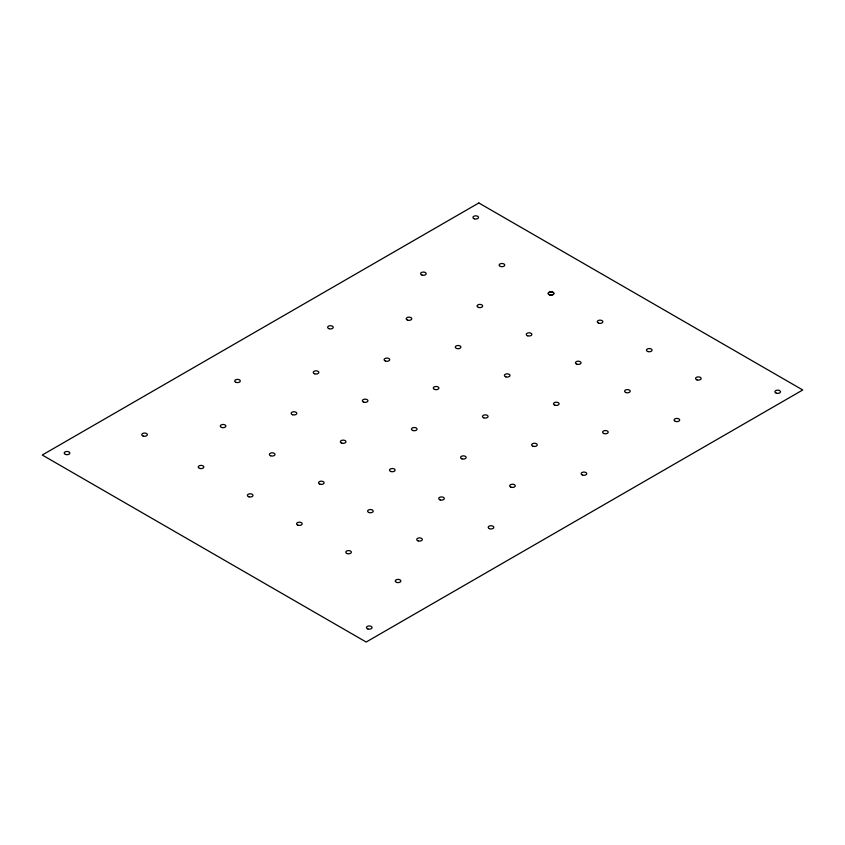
<?xml version="1.0" encoding="UTF-8"?>
<svg xmlns="http://www.w3.org/2000/svg" width="845" height="845" viewBox="0 0 845 845"><rect width="100%" height="100%" fill="white"/><g stroke="black" fill="none" stroke-linecap="round" stroke-linejoin="round"><path stroke-width="1.27" d="M478.83 202.969L42.25 455.022L366.17 642.031L802.75 389.978L478.83 202.969M65.477 454.409A2.788 1.605 0 0 0 69.818 453.184A2.788 1.605 0 0 0 65.815 451.621A2.788 1.605 0 0 0 65.477 454.409M474.341 218.834A2.788 1.605 0 0 0 478.523 217.44A2.788 1.605 0 0 0 474.341 216.045A2.788 1.605 0 0 0 474.341 218.834M367.871 628.955A2.788 1.605 0 0 0 372.053 627.56A2.788 1.605 0 0 0 367.871 626.166A2.788 1.605 0 0 0 367.871 628.955M776.291 393.157A2.788 1.605 0 0 0 780.474 391.763A2.788 1.605 0 0 0 776.291 390.369A2.788 1.605 0 0 0 776.291 393.157M598.682 323.149A2.788 1.605 0 0 0 602.865 321.755A2.788 1.605 0 0 0 598.682 320.361A2.788 1.605 0 0 0 598.682 323.149M549.651 294.831A2.788 1.605 0 0 0 553.834 293.437A2.788 1.605 0 0 0 549.831 292A2.788 1.605 0 0 0 549.482 294.778A2.788 1.605 0 0 0 553.834 293.564A2.788 1.605 0 0 0 549.651 292.043A2.788 1.605 0 0 0 549.651 294.831M500.546 266.481A2.788 1.605 0 0 0 504.729 265.087A2.788 1.605 0 0 0 500.546 263.693A2.788 1.605 0 0 0 500.546 266.481M647.872 351.541A2.788 1.605 0 0 0 652.055 350.147A2.788 1.605 0 0 0 647.872 348.753A2.788 1.605 0 0 0 647.872 351.541M696.977 379.891A2.788 1.605 0 0 0 701.16 378.497A2.788 1.605 0 0 0 696.977 377.102A2.788 1.605 0 0 0 696.977 379.891M407.596 320.149A2.788 1.605 0 0 0 411.779 318.755A2.788 1.605 0 0 0 407.596 317.361A2.788 1.605 0 0 0 407.596 320.149M456.701 348.499A2.788 1.605 0 0 0 460.884 347.105A2.788 1.605 0 0 0 456.701 345.711A2.788 1.605 0 0 0 456.701 348.499M505.817 376.859A2.788 1.605 0 0 0 510 375.465A2.788 1.605 0 0 0 505.817 374.071A2.788 1.605 0 0 0 505.817 376.859M554.922 405.209A2.788 1.605 0 0 0 559.105 403.815A2.788 1.605 0 0 0 554.922 402.421A2.788 1.605 0 0 0 554.922 405.209M604.027 433.559A2.788 1.605 0 0 0 608.21 432.165A2.788 1.605 0 0 0 604.027 430.77A2.788 1.605 0 0 0 604.027 433.559M314.646 373.817A2.788 1.605 0 0 0 318.829 372.423A2.788 1.605 0 0 0 314.646 371.029A2.788 1.605 0 0 0 314.646 373.817M363.751 402.167A2.788 1.605 0 0 0 367.934 400.773A2.788 1.605 0 0 0 363.751 399.379A2.788 1.605 0 0 0 363.751 402.167M412.867 430.517A2.788 1.605 0 0 0 417.05 429.123A2.788 1.605 0 0 0 412.867 427.728A2.788 1.605 0 0 0 412.867 430.517M461.972 458.867A2.788 1.605 0 0 0 466.155 457.472A2.788 1.605 0 0 0 461.972 456.078A2.788 1.605 0 0 0 461.972 458.867M511.077 487.227A2.788 1.605 0 0 0 515.26 485.833A2.788 1.605 0 0 0 511.077 484.438A2.788 1.605 0 0 0 511.077 487.227M221.696 427.475A2.788 1.605 0 0 0 225.879 426.081A2.788 1.605 0 0 0 221.696 424.686A2.788 1.605 0 0 0 221.696 427.475M270.632 455.772A2.788 1.605 0 0 0 274.984 454.547A2.788 1.605 0 0 0 270.981 452.983A2.788 1.605 0 0 0 270.632 455.772M319.917 484.185A2.788 1.605 0 0 0 324.1 482.791A2.788 1.605 0 0 0 319.917 481.396A2.788 1.605 0 0 0 319.917 484.185M369.022 512.535A2.788 1.605 0 0 0 373.205 511.14A2.788 1.605 0 0 0 369.022 509.746A2.788 1.605 0 0 0 369.022 512.535M418.127 540.885A2.788 1.605 0 0 0 422.31 539.49A2.788 1.605 0 0 0 418.127 538.096A2.788 1.605 0 0 0 418.127 540.885M478.481 307.411A2.788 1.605 0 0 0 482.664 306.017A2.788 1.605 0 0 0 478.481 304.622A2.788 1.605 0 0 0 478.481 307.411M527.66 335.803A2.788 1.605 0 0 0 531.843 334.409A2.788 1.605 0 0 0 527.66 333.014A2.788 1.605 0 0 0 527.66 335.803M576.839 364.195A2.788 1.605 0 0 0 581.022 362.801A2.788 1.605 0 0 0 576.839 361.406A2.788 1.605 0 0 0 576.839 364.195M626.018 392.587A2.788 1.605 0 0 0 630.201 391.193A2.788 1.605 0 0 0 626.018 389.798A2.788 1.605 0 0 0 626.018 392.587M385.362 361.016A2.788 1.605 0 0 0 389.703 359.79A2.788 1.605 0 0 0 385.711 358.227A2.788 1.605 0 0 0 385.362 361.016M434.541 389.408A2.788 1.605 0 0 0 438.882 388.182A2.788 1.605 0 0 0 434.89 386.63A2.788 1.605 0 0 0 434.541 389.408M483.72 417.8A2.788 1.605 0 0 0 488.061 416.585A2.788 1.605 0 0 0 484.069 415.022A2.788 1.605 0 0 0 483.72 417.8M533.068 446.255A2.788 1.605 0 0 0 537.251 444.861A2.788 1.605 0 0 0 533.068 443.467A2.788 1.605 0 0 0 533.068 446.255M292.581 414.737A2.788 1.605 0 0 0 296.764 413.342A2.788 1.605 0 0 0 292.581 411.948A2.788 1.605 0 0 0 292.581 414.737M341.76 443.129A2.788 1.605 0 0 0 345.943 441.734A2.788 1.605 0 0 0 341.76 440.34A2.788 1.605 0 0 0 341.76 443.129M390.939 471.521A2.788 1.605 0 0 0 395.122 470.126A2.788 1.605 0 0 0 390.939 468.732A2.788 1.605 0 0 0 390.939 471.521M440.118 499.913A2.788 1.605 0 0 0 444.301 498.518A2.788 1.605 0 0 0 440.118 497.135A2.788 1.605 0 0 0 440.118 499.913M199.631 468.405A2.788 1.605 0 0 0 203.814 467.01A2.788 1.605 0 0 0 199.631 465.616A2.788 1.605 0 0 0 199.631 468.405M248.81 496.797A2.788 1.605 0 0 0 252.993 495.402A2.788 1.605 0 0 0 248.81 494.008A2.788 1.605 0 0 0 248.81 496.797M297.989 525.189A2.788 1.605 0 0 0 302.172 523.794A2.788 1.605 0 0 0 297.989 522.4A2.788 1.605 0 0 0 297.989 525.189M347.168 553.581A2.788 1.605 0 0 0 351.351 552.186A2.788 1.605 0 0 0 347.168 550.792A2.788 1.605 0 0 0 347.168 553.581M422.004 275.058A2.788 1.605 0 0 0 426.186 273.664A2.788 1.605 0 0 0 422.004 272.27A2.788 1.605 0 0 0 422.004 275.058M675.335 421.349A2.788 1.605 0 0 0 679.676 420.134A2.788 1.605 0 0 0 675.683 418.571A2.788 1.605 0 0 0 675.335 421.349M328.885 328.663A2.788 1.605 0 0 0 333.226 327.438A2.788 1.605 0 0 0 329.233 325.874A2.788 1.605 0 0 0 328.885 328.663M582.385 475.017A2.788 1.605 0 0 0 586.726 473.791A2.788 1.605 0 0 0 582.733 472.228A2.788 1.605 0 0 0 582.385 475.017M236.104 382.384A2.788 1.605 0 0 0 240.286 380.989A2.788 1.605 0 0 0 236.104 379.595A2.788 1.605 0 0 0 236.104 382.384M489.435 528.674A2.788 1.605 0 0 0 493.776 527.46A2.788 1.605 0 0 0 489.783 525.896A2.788 1.605 0 0 0 489.435 528.674M143.154 436.052A2.788 1.605 0 0 0 147.336 434.657A2.788 1.605 0 0 0 143.154 433.263A2.788 1.605 0 0 0 143.154 436.052M396.654 582.406A2.788 1.605 0 0 0 400.836 581.011A2.788 1.605 0 0 0 396.654 579.617A2.788 1.605 0 0 0 396.654 582.406"/></g></svg>
